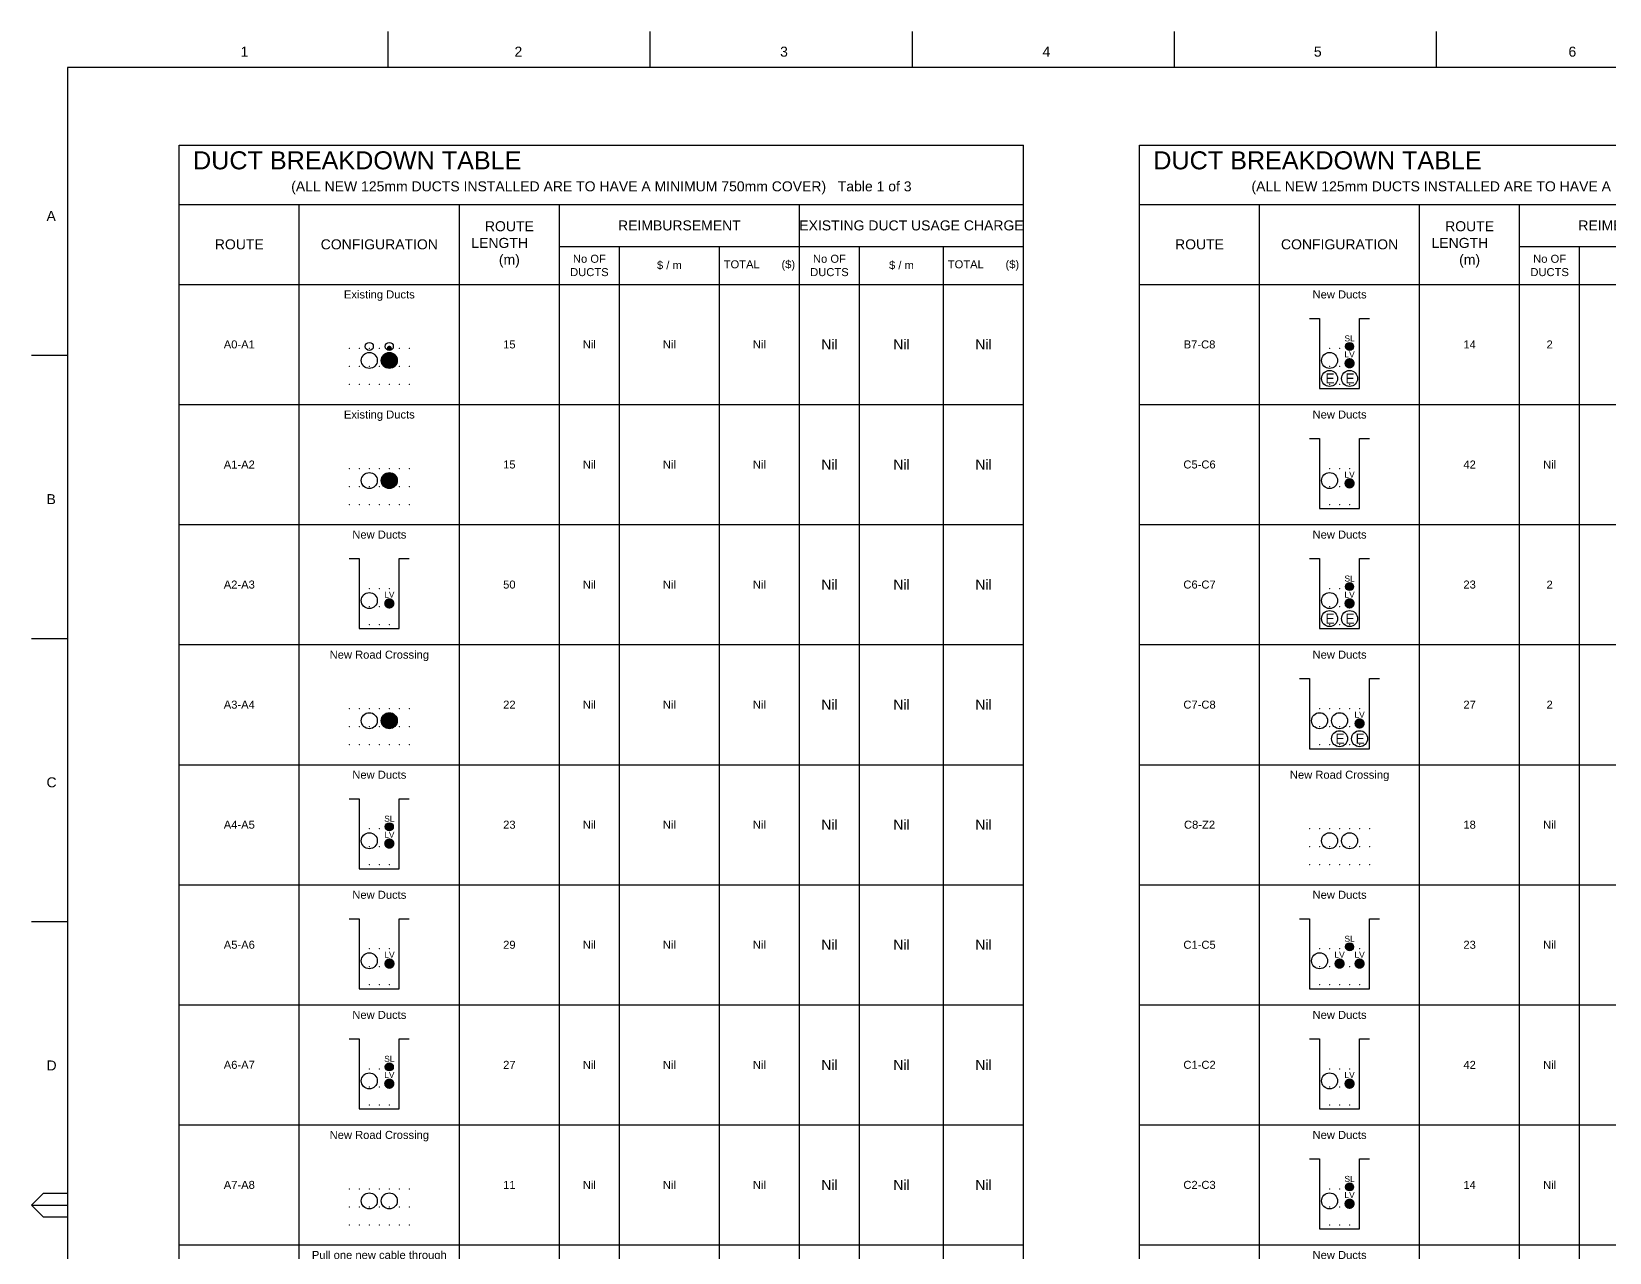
# Paper-space layout 'Duct B' of a CAD drawing. Header units: metres, sheet in millimetres. Extents: x -9 to 824, y -9 to 577.
# Drawn here: x -8.9 to 385.4, y 272.4 to 577.4 of the extents above; entities that cross this region are included whole.
import ezdxf
from ezdxf.enums import TextEntityAlignment as Align

# ---------------------------------------------------------------- set-up
doc = ezdxf.new("R2010")
doc.units = ezdxf.units.M
doc.layers.get('0').update_dxf_attribs({"color": 6})
doc.layers.add('_User Miscellaneous10', color=252, linetype='Continuous', lineweight=13, plot=False, transparency=0.9)
doc.layers.add('Notes', color=7, linetype='Continuous')
doc.styles.add('ARIAL', font='arial.ttf', dxfattribs={"height": 2})
doc.styles.get("Standard").update_dxf_attribs({"font": 'arial.ttf'})
doc.linetypes.add('IE Trench HV', pattern='A,4,-0.4,["/",Standard,S=2,R=0,X=0.25,Y=-1],-1.6', length=6)

# ---------------------------------------------------------------- blocks, each defined once
blk = doc.blocks.new('A1_FRAME_TITLE')
at = {"layer": 'Notes'}
for p, q in [((89.14, 574.39), (89.14, 583.39)), ((154.65, 574.39), (154.65, 583.39)), ((220.16, 574.39), (220.16, 583.39)), ((285.67, 574.39), (285.67, 583.39)), ((351.17, 574.39), (351.17, 583.39)), ((9, 574.39), (9, 5.97)), ((9, 502.43), (0, 502.43)), ((8.99, 431.68), (0, 431.68)), ((8.99, 360.93), (0, 360.93)), ((0, 290.18), (3, 293.18)), ((3, 293.18), (8.99, 293.18)), ((0, 290.18), (9, 290.18)), ((3, 287.18), (0, 290.18)), ((8.99, 287.18), (3, 287.18))]:
    blk.add_line(p, q, dxfattribs=at)
at = {"layer": 'Notes', "flags": 128}
for points in [[(149.5, 574.39), (9, 574.39)], [(824.37, 574.39), (149.5, 574.39)]]:
    blk.add_lwpolyline(points, dxfattribs=at)
at = {"layer": 'Notes', "style": 'ARIAL'}
for s, p in [('1', (52.24, 577.12)), ('2', (120.7, 577.12)), ('3', (187.09, 577.12)), ('4', (252.67, 577.12)), ('5', (320.5, 577.12)), ('6', (384.13, 577.12)), ('A', (3.74, 536.06)), ('B', (3.74, 465.31)), ('C', (3.74, 394.56)), ('D', (3.74, 323.81))]:
    blk.add_text(s, height=2.5, dxfattribs=at).set_placement(p)
at = {"layer": 'Notes', "style": 'ARIAL', "flags": 8}
blk.add_attdef('VERSION_NO', text='', height=1.5, rotation=90, dxfattribs=at).set_placement((261.75, 40.04), align=Align.MIDDLE_CENTER)
at = {"layer": 'Notes', "style": 'ARIAL'}
for tag, height, p in [('CAP_NO', 2, (496.37, 44.97)), ('IE_NUM', 2, (496.37, 38.97)), ('REF_1', 2, (321.87, 32.97)), ('GEN_WO', 2.5, (427.37, 32.97)), ('HV_SWITCH', 2, (496.37, 32.97)), ('REF_2', 2, (321.87, 26.97)), ('OH_WO', 2.5, (427.37, 26.97)), ('UBD_REF', 2, (496.37, 26.97)), ('REF_3', 2, (321.87, 20.97)), ('UG_WO', 2.5, (427.37, 20.97)), ('GIS_MAP_No', 2, (496.37, 20.97)), ('REF_4', 2, (321.87, 14.97)), ('SUB_WO', 2.5, (427.37, 14.97)), ('HV_OP_DIAG', 2, (496.37, 14.97)), ('LGA', 2, (496.37, 8.97))]:
    blk.add_attdef(tag, text='', height=height, dxfattribs=at).set_placement(p, align=Align.MIDDLE_LEFT)
for tag, height, p in [('T1', 4, (679.37, 41.13)), ('T2', 4, (679.37, 35.13)), ('REF_No_1', 2.5, (306.87, 32.97)), ('REF_No_2', 2.5, (306.87, 26.97)), ('T3', 4, (679.37, 29.13)), ('DRAWN', 2.5, (561.87, 25.97)), ('T4', 4, (679.37, 23.13)), ('NUM', 8, (791.37, 20.97)), ('REV', 8, (819.37, 20.97)), ('REF_No_3', 2.5, (306.87, 20.97)), ('REF_No_4', 2.5, (306.87, 14.97)), ('DATE', 2.5, (561.87, 17.97)), ('T5', 4, (679.37, 17.13)), ('T6', 4, (679.37, 11.13)), ('CHD', 2.5, (561.87, 9.97)), ('DESIGN', 2.5, (601.87, 9.97)), ('NS', 2.5, (789.8, 8.94)), ('SHTS', 2.5, (804.81, 8.95))]:
    blk.add_attdef(tag, text='', height=height, dxfattribs=at).set_placement(p, align=Align.MIDDLE_CENTER)
blk.add_attdef('scale', text='', height=2.5, dxfattribs=at).set_placement((560.29, 33.27), align=Align.CENTER)
blk.add_attdef('ExportID', (9.08, 2.39), '', height=2.5, dxfattribs=at)
at = {"layer": 'Notes', "style": 'ARIAL', "flags": 1}
for tag, p, height in [('ProjectType', (14.17, -26.8), 2.5), ('ProjectNumber', (23.56, -26.82), 0.1), ('DrawingNumber', (35.51, -26.8), 0.1), ('ProjectDescription', (47.56, -26.83), 0.1), ('ExportDate', (60.28, -26.79), 2.5), ('ExportUserName', (69.15, -26.8), 2.5), ('DesignerCompanyName', (81.48, -26.79), 2.5), ('ExportAreaOfInterest', (97.1, -26.81), 2.5), ('GIS_SUCCESS', (112, -26.78), 2.5), ('CAD_SUCCESS', (121.79, -26.78), 2.5), ('DEPOTCODE', (132.11, -26.88), 2.5), ('ExportCategories', (140.08, -26.8), 2.5), ('Comments', (154.38, -26.88), 2.5)]:
    blk.add_attdef(tag, p, '', height=height, dxfattribs=at)
blk = doc.blocks.new('*T504')
at = {"layer": 'Notes', "color": 0, "linetype": 'ByBlock', "lineweight": -2, "transparency": 16777216}
for p, q in [((0, 484.76), (211, 484.76)), ((0, 0), (0, 484.76)), ((211, 0), (211, 484.76)), ((0, 470), (211, 470)), ((30, 0), (30, 470)), ((70, 0), (70, 470)), ((95, 0), (95, 470)), ((155, 0), (155, 470)), ((95, 459.45), (211, 459.45)), ((110, 0), (110, 459.45)), ((135, 0), (135, 459.45)), ((170, 0), (170, 459.45)), ((191, 0), (191, 459.45)), ((0, 450), (211, 450)), ((0, 420), (211, 420)), ((0, 390), (211, 390)), ((0, 360), (211, 360)), ((0, 330), (211, 330)), ((0, 300), (211, 300)), ((0, 270), (211, 270)), ((0, 240), (211, 240)), ((0, 210), (211, 210)), ((0, 180), (211, 180)), ((0, 150), (211, 150)), ((0, 120), (211, 120)), ((0, 90), (211, 90)), ((0, 60), (211, 60)), ((0, 30), (211, 30)), ((0, 0), (211, 0))]:
    blk.add_line(p, q, dxfattribs=at)
at = {"layer": 'Notes', "color": 0, "transparency": 16777216}
for s, insert, char_height, width, attachment_point in [('{\\H2.25x;DUCT BREAKDOWN TABLE\\H0.24692x;                                                                                                                                  \\H2.25x;                                                                     (\\C7;ALL NEW 125mm DUCTS INSTALLED ARE TO HAVE A MINIMUM 750mm COVER)   Table 1 of 3}', (105.5, 483.26), 2, 208, 2), ('ROUTE LENGTH      (m)', (82.5, 460), 2.5, 22, 5), ('REIMBURSEMENT', (125, 464.73), 2.5, 57, 5), ('EXISTING DUCT USAGE CHARGE', (183, 464.73), 2.5, 53, 5), ('ROUTE', (15, 460), 2.5, 27, 5), ('CONFIGURATION', (50, 460), 2.5, 37, 5), ('No OF DUCTS', (102.5, 454.73), 2, 12, 5), ('$ / m', (122.5, 454.73), 2, 22, 5), ('TOTAL       ($)', (145, 454.73), 2, 17, 5), ('No OF DUCTS', (162.5, 454.73), 2, 12, 5), ('$ / m', (180.5, 454.73), 2, 18, 5), ('TOTAL       ($)', (201, 454.73), 2, 17, 5), ('Existing Ducts', (50, 448.5), 2, 37, 2), ('A0-A1', (15, 435), 2, 27, 5), ('15', (82.5, 435), 2, 22, 5), ('Nil', (102.5, 435), 2, 12, 5), ('Nil', (122.5, 435), 2, 22, 5), ('Nil', (145, 435), 2, 17, 5), ('Nil', (162.5, 435), 2.5, 12, 5), ('Nil', (180.5, 435), 2.5, 18, 5), ('Nil', (201, 435), 2.5, 17, 5), ('Existing Ducts', (50, 418.5), 2, 37, 2), ('Nil', (162.5, 405), 2.5, 12, 5), ('Nil', (180.5, 405), 2.5, 18, 5), ('Nil', (201, 405), 2.5, 17, 5), ('A1-A2', (15, 405), 2, 27, 5), ('15', (82.5, 405), 2, 22, 5), ('Nil', (102.5, 405), 2, 12, 5), ('Nil', (122.5, 405), 2, 22, 5), ('Nil', (145, 405), 2, 17, 5), ('New Ducts', (50, 388.5), 2, 37, 2), ('A2-A3', (15, 375), 2, 27, 5), ('50', (82.5, 375), 2, 22, 5), ('Nil', (102.5, 375), 2, 12, 5), ('Nil', (122.5, 375), 2, 22, 5), ('Nil', (145, 375), 2, 17, 5), ('Nil', (162.5, 375), 2.5, 12, 5), ('Nil', (180.5, 375), 2.5, 18, 5), ('Nil', (201, 375), 2.5, 17, 5), ('New Road Crossing', (50, 358.5), 2, 37, 2), ('A3-A4', (15, 345), 2, 27, 5), ('22', (82.5, 345), 2, 22, 5), ('Nil', (102.5, 345), 2, 12, 5), ('Nil', (122.5, 345), 2, 22, 5), ('Nil', (145, 345), 2, 17, 5), ('Nil', (162.5, 345), 2.5, 12, 5), ('Nil', (180.5, 345), 2.5, 18, 5), ('Nil', (201, 345), 2.5, 17, 5), ('New Ducts', (50, 328.5), 2, 37, 2), ('A4-A5', (15, 315), 2, 27, 5), ('23', (82.5, 315), 2, 22, 5), ('Nil', (102.5, 315), 2, 12, 5), ('Nil', (122.5, 315), 2, 22, 5), ('Nil', (145, 315), 2, 17, 5), ('Nil', (162.5, 315), 2.5, 12, 5), ('Nil', (180.5, 315), 2.5, 18, 5), ('Nil', (201, 315), 2.5, 17, 5), ('New Ducts', (50, 298.5), 2, 37, 2), ('A5-A6', (15, 285), 2, 27, 5), ('29', (82.5, 285), 2, 22, 5), ('Nil', (102.5, 285), 2, 12, 5), ('Nil', (122.5, 285), 2, 22, 5), ('Nil', (145, 285), 2, 17, 5), ('Nil', (162.5, 285), 2.5, 12, 5), ('Nil', (180.5, 285), 2.5, 18, 5), ('Nil', (201, 285), 2.5, 17, 5), ('New Ducts', (50, 268.5), 2, 37, 2), ('Nil', (162.5, 255), 2.5, 12, 5), ('Nil', (180.5, 255), 2.5, 18, 5), ('Nil', (201, 255), 2.5, 17, 5), ('A6-A7', (15, 255), 2, 27, 5), ('27', (82.5, 255), 2, 22, 5), ('Nil', (102.5, 255), 2, 12, 5), ('Nil', (122.5, 255), 2, 22, 5), ('Nil', (145, 255), 2, 17, 5), ('New Road Crossing', (50, 238.5), 2, 37, 2), ('A7-A8', (15, 225), 2, 27, 5), ('11', (82.5, 225), 2, 22, 5), ('Nil', (102.5, 225), 2, 12, 5), ('Nil', (122.5, 225), 2, 22, 5), ('Nil', (145, 225), 2, 17, 5), ('Nil', (162.5, 225), 2.5, 12, 5), ('Nil', (180.5, 225), 2.5, 18, 5), ('Nil', (201, 225), 2.5, 17, 5), ('Pull one new cable through an existing duct', (50, 208.5), 2, 37, 2), ('B0-B1', (15, 195), 2, 27, 5), ('27', (82.5, 195), 2, 22, 5), ('Nil', (102.5, 195), 2, 12, 5), ('Nil', (122.5, 195), 2, 22, 5), ('Nil', (145, 195), 2, 17, 5), ('Nil', (162.5, 195), 2.5, 12, 5), ('Nil', (180.5, 195), 2.5, 18, 5), ('Nil', (201, 195), 2.5, 17, 5), ('New Ducts', (50, 178.5), 2, 37, 2), ('B1-B2', (15, 165), 2, 27, 5), ('6', (82.5, 165), 2, 22, 5), ('2', (102.5, 165), 2, 12, 5), ('23', (122.5, 165), 2, 22, 5), ('276', (145, 165), 2, 17, 5), ('Nil', (162.5, 165), 2.5, 12, 5), ('Nil', (180.5, 165), 2.5, 18, 5), ('Nil', (201, 165), 2.5, 17, 5), ('New Road Crossing', (50, 148.5), 2, 37, 2), ('B2-B3', (15, 135), 2, 27, 5), ('18', (82.5, 135), 2, 22, 5), ('Nil', (102.5, 135), 2, 12, 5), ('Nil', (122.5, 135), 2, 22, 5), ('Nil', (145, 135), 2, 17, 5), ('Nil', (162.5, 135), 2.5, 12, 5), ('Nil', (180.5, 135), 2.5, 18, 5), ('Nil', (201, 135), 2.5, 17, 5), ('New Ducts', (50, 118.5), 2, 37, 2), ('B3-B4', (15, 105), 2, 27, 5), ('6', (82.5, 105), 2, 22, 5), ('Nil', (102.5, 105), 2, 12, 5), ('Nil', (122.5, 105), 2, 22, 5), ('Nil', (145, 105), 2, 17, 5), ('Nil', (162.5, 105), 2.5, 12, 5), ('Nil', (180.5, 105), 2.5, 18, 5), ('Nil', (201, 105), 2.5, 17, 5), ('New Ducts', (50, 88.5), 2, 37, 2), ('B3-B5', (15, 75), 2, 27, 5), ('37', (82.5, 75), 2, 22, 5), ('2', (102.5, 75), 2, 12, 5), ('23', (122.5, 75), 2, 22, 5), ('1702', (145, 75), 2, 17, 5), ('Nil', (162.5, 75), 2.5, 12, 5), ('Nil', (180.5, 75), 2.5, 18, 5), ('Nil', (201, 75), 2.5, 17, 5), ('New Ducts', (50, 58.5), 2, 37, 2), ('B5-B6', (15, 45), 2, 27, 5), ('14', (82.5, 45), 2, 22, 5), ('2', (102.5, 45), 2, 12, 5), ('23', (122.5, 45), 2, 22, 5), ('644', (145, 45), 2, 17, 5), ('Nil', (162.5, 45), 2.5, 12, 5), ('Nil', (180.5, 45), 2.5, 18, 5), ('Nil', (201, 45), 2.5, 17, 5), ('New Ducts', (50, 28.5), 2, 37, 2), ('B6-B7', (15, 15), 2, 27, 5), ('41', (82.5, 15), 2, 22, 5), ('2', (102.5, 15), 2, 12, 5), ('23', (122.5, 15), 2, 22, 5), ('1886', (145, 15), 2, 17, 5), ('Nil', (162.5, 15), 2.5, 12, 5), ('Nil', (180.5, 15), 2.5, 18, 5), ('Nil', (201, 15), 2.5, 17, 5)]:
    blk.add_mtext(s, dxfattribs=dict(at, insert=insert, char_height=char_height, width=width, attachment_point=attachment_point))
blk = doc.blocks.new('*U477')
at = {"layer": '_User Miscellaneous10'}
for p in [(-7.5, 10), (-5, 10), (-2.5, 10), (0, 10), (2.5, 10), (5, 10), (7.5, 10), (-7.5, 5.5), (-5, 5.5), (-2.5, 5.5), (0, 5.5), (2.5, 5.5), (5, 5.5), (7.5, 5.5), (-7.5, 1), (-5, 1), (-2.5, 1), (0, 1), (2.5, 1), (5, 1), (7.5, 1)]:
    blk.add_point(p, dxfattribs=at)
blk = doc.blocks.new('*U316')
blk.add_circle((0, 1), 1)
blk = doc.blocks.new('*U471')
h = blk.add_hatch(color=4)
h.dxf.hatch_style = 1
h.paths.add_polyline_path([(0.6, 0.6, 1), (-0.6, 0.6, 1)])
blk.add_circle((0, 1), 1)
blk = doc.blocks.new('*U317')
blk.add_circle((0, 2), 2)
blk = doc.blocks.new('*U472')
h = blk.add_hatch(color=5)
h.dxf.hatch_style = 1
h.paths.add_polyline_path([(2, 2, 1), (-2, 2, 1)])
blk.add_circle((0, 2), 2)
blk = doc.blocks.new('*U476')
at = {"flags": 128}
blk.add_lwpolyline([(-7.5, 17.5), (-5, 17.5), (-5, 0), (5, 0), (5, 17.5), (7.5, 17.5)], dxfattribs=at)
at = {"layer": '_User Miscellaneous10'}
for p in [(-2.5, 10), (0, 10), (2.5, 10), (-2.5, 5.5), (0, 5.5), (2.5, 5.5), (-2.5, 1), (0, 1), (2.5, 1)]:
    blk.add_point(p, dxfattribs=at)
blk = doc.blocks.new('*U479')
h = blk.add_hatch(color=5)
h.dxf.hatch_style = 1
h.paths.add_polyline_path([(1.3, 1.3, 1), (-1.3, 1.3, 1)])
at = {"color": 1, "insert": (0, 3.5), "char_height": 1.5, "width": 1.4, "attachment_point": 5}
blk.add_mtext('{\\C5;LV}', dxfattribs=at)
blk = doc.blocks.new('*U478')
h = blk.add_hatch(color=4)
h.dxf.hatch_style = 1
h.paths.add_polyline_path([(1, 1, 1), (-1, 1, 1)])
blk.add_circle((0, 1), 1)
at = {"color": 4, "insert": (0, 3), "char_height": 1.5, "width": 1.4, "attachment_point": 5}
blk.add_mtext('SL', dxfattribs=at)
blk = doc.blocks.new('*T503')
at = {"layer": 'Notes', "color": 0, "linetype": 'ByBlock', "lineweight": -2, "transparency": 16777216}
for p, q in [((0, 454.76), (211, 454.76)), ((0, 0), (0, 454.76)), ((211, 0), (211, 454.76)), ((0, 440), (211, 440)), ((30, 0), (30, 440)), ((70, 0), (70, 440)), ((95, 0), (95, 440)), ((155, 0), (155, 440)), ((95, 429.45), (211, 429.45)), ((110, 0), (110, 429.45)), ((135, 0), (135, 429.45)), ((170, 0), (170, 429.45)), ((191, 0), (191, 429.45)), ((0, 420), (211, 420)), ((0, 390), (211, 390)), ((0, 360), (211, 360)), ((0, 330), (211, 330)), ((0, 300), (211, 300)), ((0, 270), (211, 270)), ((0, 240), (211, 240)), ((0, 210), (211, 210)), ((0, 180), (211, 180)), ((0, 150), (211, 150)), ((0, 120), (211, 120)), ((0, 90), (211, 90)), ((0, 60), (211, 60)), ((0, 30), (211, 30)), ((0, 0), (211, 0))]:
    blk.add_line(p, q, dxfattribs=at)
at = {"layer": 'Notes', "color": 0, "transparency": 16777216}
for s, insert, char_height, width, attachment_point in [('{\\H2.25x;DUCT BREAKDOWN TABLE\\H0.24692x;                                                                                                                                  \\H2.25x;                                                                     (\\C7;ALL NEW 125mm DUCTS INSTALLED ARE TO HAVE A MINIMUM 750mm COVER)   Table 2 of 3}', (105.5, 453.26), 2, 208, 2), ('ROUTE LENGTH      (m)', (82.5, 430), 2.5, 22, 5), ('REIMBURSEMENT', (125, 434.73), 2.5, 57, 5), ('EXISTING DUCT USAGE CHARGE', (183, 434.73), 2.5, 53, 5), ('ROUTE', (15, 430), 2.5, 27, 5), ('CONFIGURATION', (50, 430), 2.5, 37, 5), ('No OF DUCTS', (102.5, 424.73), 2, 12, 5), ('$ / m', (122.5, 424.73), 2, 22, 5), ('TOTAL       ($)', (145, 424.73), 2, 17, 5), ('No OF DUCTS', (162.5, 424.73), 2, 12, 5), ('$ / m', (180.5, 424.73), 2, 18, 5), ('TOTAL       ($)', (201, 424.73), 2, 17, 5), ('New Ducts', (50, 418.5), 2, 37, 2), ('Nil', (162.5, 405), 2.5, 12, 5), ('Nil', (180.5, 405), 2.5, 18, 5), ('Nil', (201, 405), 2.5, 17, 5), ('B7-C8', (15, 405), 2, 27, 5), ('14', (82.5, 405), 2, 22, 5), ('2', (102.5, 405), 2, 12, 5), ('23', (122.5, 405), 2, 22, 5), ('644', (145, 405), 2, 17, 5), ('New Ducts', (50, 388.5), 2, 37, 2), ('C5-C6', (15, 375), 2, 27, 5), ('42', (82.5, 375), 2, 22, 5), ('Nil', (102.5, 375), 2, 12, 5), ('Nil', (122.5, 375), 2, 22, 5), ('Nil', (145, 375), 2, 17, 5), ('Nil', (162.5, 375), 2.5, 12, 5), ('Nil', (180.5, 375), 2.5, 18, 5), ('Nil', (201, 375), 2.5, 17, 5), ('New Ducts', (50, 358.5), 2, 37, 2), ('C6-C7', (15, 345), 2, 27, 5), ('23', (82.5, 345), 2, 22, 5), ('2', (102.5, 345), 2, 12, 5), ('23', (122.5, 345), 2, 22, 5), ('1058', (145, 345), 2, 17, 5), ('Nil', (162.5, 345), 2.5, 12, 5), ('Nil', (180.5, 345), 2.5, 18, 5), ('Nil', (201, 345), 2.5, 17, 5), ('New Ducts', (50, 328.5), 2, 37, 2), ('C7-C8', (15, 315), 2, 27, 5), ('27', (82.5, 315), 2, 22, 5), ('2', (102.5, 315), 2, 12, 5), ('23', (122.5, 315), 2, 22, 5), ('1242', (145, 315), 2, 17, 5), ('Nil', (162.5, 315), 2, 12, 5), ('Nil', (180.5, 315), 2.5, 18, 5), ('Nil', (201, 315), 2.5, 17, 5), ('New Road Crossing', (50, 298.5), 2, 37, 2), ('C8-Z2', (15, 285), 2, 27, 5), ('18', (82.5, 285), 2, 22, 5), ('Nil', (102.5, 285), 2, 12, 5), ('Nil', (122.5, 285), 2, 22, 5), ('Nil', (145, 285), 2, 17, 5), ('Nil', (162.5, 285), 2.5, 12, 5), ('Nil', (180.5, 285), 2.5, 18, 5), ('Nil', (201, 285), 2.5, 17, 5), ('New Ducts', (50, 268.5), 2, 37, 2), ('Nil', (162.5, 255), 2.5, 12, 5), ('Nil', (180.5, 255), 2.5, 18, 5), ('Nil', (201, 255), 2.5, 17, 5), ('C1-C5', (15, 255), 2, 27, 5), ('23', (82.5, 255), 2, 22, 5), ('Nil', (102.5, 255), 2, 12, 5), ('Nil', (122.5, 255), 2, 22, 5), ('Nil', (145, 255), 2, 17, 5), ('New Ducts', (50, 238.5), 2, 37, 2), ('C1-C2', (15, 225), 2, 27, 5), ('42', (82.5, 225), 2, 22, 5), ('Nil', (102.5, 225), 2, 12, 5), ('Nil', (122.5, 225), 2, 22, 5), ('Nil', (145, 225), 2, 17, 5), ('Nil', (162.5, 225), 2.5, 12, 5), ('Nil', (180.5, 225), 2.5, 18, 5), ('Nil', (201, 225), 2.5, 17, 5), ('New Ducts', (50, 208.5), 2, 37, 2), ('C2-C3', (15, 195), 2, 27, 5), ('14', (82.5, 195), 2, 22, 5), ('Nil', (102.5, 195), 2, 12, 5), ('Nil', (122.5, 195), 2, 22, 5), ('Nil', (145, 195), 2, 17, 5), ('Nil', (162.5, 195), 2.5, 12, 5), ('Nil', (180.5, 195), 2.5, 18, 5), ('Nil', (201, 195), 2.5, 17, 5), ('New Ducts', (50, 178.5), 2, 37, 2), ('C3-C4', (15, 165), 2, 27, 5), ('27', (82.5, 165), 2, 22, 5), ('Nil', (102.5, 165), 2, 12, 5), ('Nil', (122.5, 165), 2, 22, 5), ('Nil', (145, 165), 2, 17, 5), ('Nil', (162.5, 165), 2.5, 12, 5), ('Nil', (180.5, 165), 2.5, 18, 5), ('Nil', (201, 165), 2.5, 17, 5), ('New Road Crossing', (50, 148.5), 2, 37, 2), ('C3-Z1', (15, 135), 2, 27, 5), ('11', (82.5, 135), 2, 22, 5), ('Nil', (102.5, 135), 2, 12, 5), ('Nil', (122.5, 135), 2, 22, 5), ('Nil', (145, 135), 2, 17, 5), ('Nil', (162.5, 135), 2.5, 12, 5), ('Nil', (180.5, 135), 2.5, 18, 5), ('Nil', (201, 135), 2.5, 17, 5), ('New Road Crossing', (50, 118.5), 2, 37, 2), ('C0-C1', (15, 105), 2, 27, 5), ('20', (82.5, 105), 2, 22, 5), ('Nil', (102.5, 105), 2, 12, 5), ('Nil', (122.5, 105), 2, 22, 5), ('Nil', (145, 105), 2, 17, 5), ('Nil', (162.5, 105), 2.5, 12, 5), ('Nil', (180.5, 105), 2.5, 18, 5), ('Nil', (201, 105), 2.5, 17, 5), ('New Ducts', (50, 88.5), 2, 37, 2), ('C-C0', (15, 75), 2, 27, 5), ('25', (82.5, 75), 2, 22, 5), ('Nil', (102.5, 75), 2, 12, 5), ('Nil', (122.5, 75), 2, 22, 5), ('Nil', (145, 75), 2, 17, 5), ('Nil', (162.5, 75), 2.5, 12, 5), ('Nil', (180.5, 75), 2.5, 18, 5), ('Nil', (201, 75), 2.5, 17, 5), ('Existing Ducts', (50, 58.5), 2, 37, 2), ('D-D1', (15, 45), 2, 27, 5), ('15', (82.5, 45), 2, 22, 5), ('Nil', (102.5, 45), 2, 12, 5), ('Nil', (122.5, 45), 2, 22, 5), ('Nil', (145, 45), 2, 17, 5), ('Nil', (162.5, 45), 2.5, 12, 5), ('Nil', (180.5, 45), 2.5, 18, 5), ('Nil', (201, 45), 2.5, 17, 5), ('New Road Crossing', (50, 28.5), 2, 37, 2), ('C6-Z3', (15, 15), 2, 27, 5), ('18', (82.5, 15), 2, 22, 5), ('Nil', (102.5, 15), 2, 12, 5), ('Nil', (122.5, 15), 2, 22, 5), ('Nil', (145, 15), 2, 17, 5), ('Nil', (162.5, 15), 2.5, 12, 5), ('Nil', (180.5, 15), 2.5, 18, 5), ('Nil', (201, 15), 2.5, 17, 5)]:
    blk.add_mtext(s, dxfattribs=dict(at, insert=insert, char_height=char_height, width=width, attachment_point=attachment_point))
blk = doc.blocks.new('*U480')
blk.add_circle((0, 2), 2)
at = {"insert": (0, 2), "char_height": 2.5, "attachment_point": 5, "line_spacing_factor": 0.8}
blk.add_mtext('{\\T0.9;E}', dxfattribs=at)
blk = doc.blocks.new('*U474')
at = {"flags": 128}
blk.add_lwpolyline([(-10, 17.5), (-7.5, 17.5), (-7.5, 0), (7.5, 0), (7.5, 17.5), (10, 17.5)], dxfattribs=at)
at = {"layer": '_User Miscellaneous10'}
for p in [(-5, 10), (-2.5, 10), (0, 10), (2.5, 10), (5, 10), (-5, 5.5), (-2.5, 5.5), (0, 5.5), (2.5, 5.5), (5, 5.5), (-5, 1), (-2.5, 1), (0, 1), (2.5, 1), (5, 1)]:
    blk.add_point(p, dxfattribs=at)

psp = doc.layouts.new('Duct B')

# ---------------------------------------------------------------- block references
for name, p in [('*T504', (28, 64.24)), ('*T503', (268, 94.24))]:
    psp.add_blockref(name, p)
at = {"layer": 'Notes'}
for name, p in [('A1_FRAME_TITLE', (-8.92, -5.97)), ('*U476', (318, 488.24)), ('*U477', (78, 488.24)), ('*U476', (318, 458.24)), ('*U477', (78, 458.24)), ('*U476', (78, 428.24)), ('*U476', (318, 428.24)), ('*U474', (318, 398.24)), ('*U477', (78, 398.24)), ('*U476', (78, 368.24)), ('*U477', (318, 368.24)), ('*U476', (78, 338.24)), ('*U474', (318, 338.24)), ('*U476', (78, 308.24)), ('*U476', (318, 308.24)), ('*U476', (318, 278.24)), ('*U477', (78, 278.24))]:
    psp.add_blockref(name, p, dxfattribs=at)
at = {"layer": 'Notes', "color": 6, "linetype": 'IE Trench HV'}
for name, p in [('*U478', (320.5, 497.74)), ('*U317', (75.5, 493.24)), ('*U316', (75.5, 497.74)), ('*U472', (80.5, 493.24)), ('*U471', (80.5, 497.74)), ('*U317', (315.5, 493.24)), ('*U479', (320.5, 493.24)), ('*U480', (315.5, 488.74)), ('*U480', (320.5, 488.74)), ('*U317', (75.5, 463.24)), ('*U472', (80.5, 463.24)), ('*U317', (315.5, 463.24)), ('*U479', (320.5, 463.24)), ('*U478', (320.5, 437.74)), ('*U317', (75.5, 433.24)), ('*U479', (80.5, 433.24)), ('*U317', (315.5, 433.24)), ('*U479', (320.5, 433.24)), ('*U480', (315.5, 428.74)), ('*U480', (320.5, 428.74)), ('*U317', (75.5, 403.24)), ('*U472', (80.5, 403.24)), ('*U317', (313, 403.24)), ('*U317', (318, 403.24)), ('*U479', (323, 403.24)), ('*U480', (318, 398.74)), ('*U480', (323, 398.74)), ('*U478', (80.5, 377.74)), ('*U317', (75.5, 373.24)), ('*U479', (80.5, 373.24)), ('*U317', (315.5, 373.24)), ('*U317', (320.5, 373.24)), ('*U478', (320.5, 347.74)), ('*U317', (75.5, 343.24)), ('*U479', (80.54, 343.24)), ('*U317', (313, 343.24)), ('*U479', (318, 343.24)), ('*U479', (323, 343.24)), ('*U478', (80.5, 317.74)), ('*U317', (75.5, 313.24)), ('*U479', (80.5, 313.24)), ('*U317', (315.5, 313.24)), ('*U479', (320.5, 313.24)), ('*U478', (320.5, 287.74)), ('*U317', (75.5, 283.24)), ('*U317', (80.5, 283.24)), ('*U317', (315.5, 283.24)), ('*U479', (320.5, 283.24))]:
    psp.add_blockref(name, p, dxfattribs=at)

doc.saveas('drawing.dxf')
